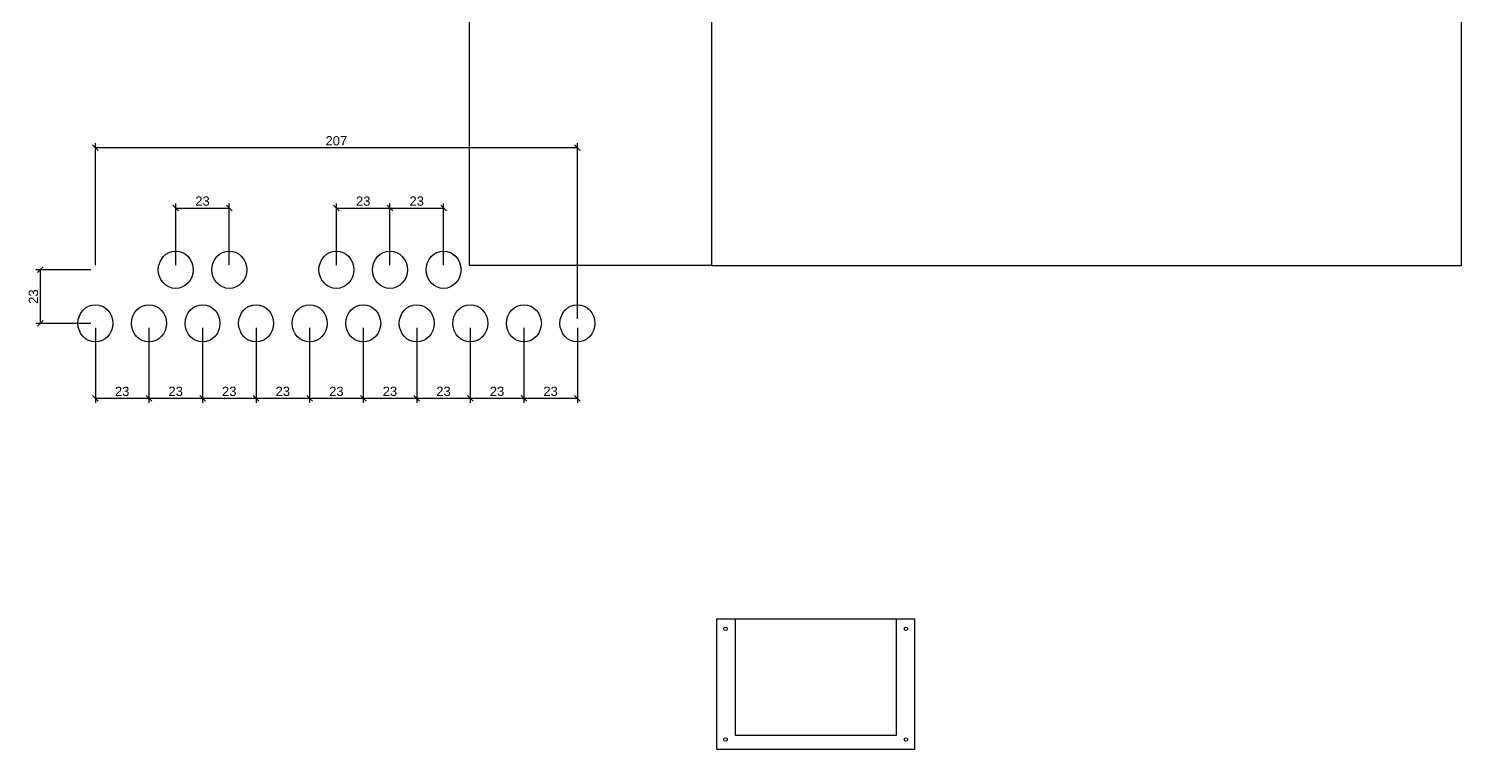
# Model space of a CAD drawing. Header units: millimetres. Extents: x 1277 to 1906, y 1407 to 2062.
# Drawn here: x 1277 to 1893, y 1407 to 1717 of the extents above; entities that cross this region are included whole.
import ezdxf
from ezdxf.enums import TextEntityAlignment as Align
from ezdxf.lldxf.tags import DXFTag

# ---------------------------------------------------------------- set-up
doc = ezdxf.new("R2010")
doc.units = ezdxf.units.MM
doc.layers.add('circular', color=7, linetype='Continuous')
doc.styles.add('SEACAD_Arial', font='arial.ttf')
tags = doc.linetypes.add('DOT2', pattern=[3.175, 0, -3.175]).pattern_tags.tags
tags[6:7] = [DXFTag(74, 4), DXFTag(75, 0), DXFTag(340, '0'), DXFTag(46, 0.0), DXFTag(50, 0.0), DXFTag(44, 0.0), DXFTag(45, 0.0)]
tags[4:5] = [DXFTag(74, 4), DXFTag(75, 0), DXFTag(340, '0'), DXFTag(46, 0.0), DXFTag(50, 0.0), DXFTag(44, 0.0), DXFTag(45, 0.0)]
doc.dimstyles.new('ISO-25', dxfattribs={"dimtxt": 2.5, "dimasz": 2.5, "dimexe": 1.25, "dimexo": 0.625, "dimtad": 1, "dimtxsty": 'Standard', "dimcen": 2.5, "dimadec": 0, "dimazin": 0, "dimtfac": 1, "dimtmove": 0, "dimatfit": 3, "dimfxl": 1, "dimarcsym": 0})

# ---------------------------------------------------------------- blocks, each defined once
blk = doc.blocks.new('DMBLK1')
at = {"color": 7, "linetype": 'Continuous'}
for p, q in [((1306.15, 1588.28), (1306.15, 1556.09)), ((1329.15, 1588.28), (1329.15, 1556.09)), ((1307.37, 1556.86), (1304.92, 1559.31)), ((1306.15, 1558.09), (1329.15, 1558.09)), ((1330.37, 1556.86), (1327.92, 1559.31))]:
    blk.add_line(p, q, dxfattribs=at)
at = {"color": 7, "linetype": 'Continuous', "style": 'SEACAD_Arial'}
blk.add_text('23', height=4, dxfattribs=at).set_placement((1314.52, 1563.09), align=Align.TOP_LEFT)
blk = doc.blocks.new('DMBLK2')
at = {"color": 7, "linetype": 'Continuous'}
for p, q in [((1329.15, 1588.28), (1329.15, 1556.09)), ((1352.15, 1588.28), (1352.15, 1556.09)), ((1330.37, 1556.86), (1327.92, 1559.31)), ((1329.15, 1558.09), (1352.15, 1558.09)), ((1353.37, 1556.86), (1350.92, 1559.31))]:
    blk.add_line(p, q, dxfattribs=at)
at = {"color": 7, "linetype": 'Continuous', "style": 'SEACAD_Arial'}
blk.add_text('23', height=4, dxfattribs=at).set_placement((1337.52, 1563.09), align=Align.TOP_LEFT)
blk = doc.blocks.new('DMBLK3')
at = {"color": 7, "linetype": 'Continuous'}
for p, q in [((1352.15, 1588.28), (1352.15, 1556.09)), ((1375.15, 1588.28), (1375.15, 1556.09)), ((1353.37, 1556.86), (1350.92, 1559.31)), ((1352.15, 1558.09), (1375.15, 1558.09)), ((1376.37, 1556.86), (1373.92, 1559.31))]:
    blk.add_line(p, q, dxfattribs=at)
at = {"color": 7, "linetype": 'Continuous', "style": 'SEACAD_Arial'}
blk.add_text('23', height=4, dxfattribs=at).set_placement((1360.52, 1563.09), align=Align.TOP_LEFT)
blk = doc.blocks.new('DMBLK4')
at = {"color": 7, "linetype": 'Continuous'}
for p, q in [((1375.15, 1588.28), (1375.15, 1556.09)), ((1398.15, 1588.28), (1398.15, 1556.09)), ((1376.37, 1556.86), (1373.92, 1559.31)), ((1375.15, 1558.09), (1398.15, 1558.09)), ((1399.37, 1556.86), (1396.92, 1559.31))]:
    blk.add_line(p, q, dxfattribs=at)
at = {"color": 7, "linetype": 'Continuous', "style": 'SEACAD_Arial'}
blk.add_text('23', height=4, dxfattribs=at).set_placement((1383.52, 1563.09), align=Align.TOP_LEFT)
blk = doc.blocks.new('DMBLK5')
at = {"color": 7, "linetype": 'Continuous'}
for p, q in [((1398.15, 1588.28), (1398.15, 1556.09)), ((1421.15, 1588.28), (1421.15, 1556.09)), ((1399.37, 1556.86), (1396.92, 1559.31)), ((1398.15, 1558.09), (1421.15, 1558.09)), ((1422.37, 1556.86), (1419.92, 1559.31))]:
    blk.add_line(p, q, dxfattribs=at)
at = {"color": 7, "linetype": 'Continuous', "style": 'SEACAD_Arial'}
blk.add_text('23', height=4, dxfattribs=at).set_placement((1406.52, 1563.09), align=Align.TOP_LEFT)
blk = doc.blocks.new('DMBLK6')
at = {"color": 7, "linetype": 'Continuous'}
for p, q in [((1421.15, 1588.28), (1421.15, 1556.09)), ((1444.15, 1588.28), (1444.15, 1556.09)), ((1422.37, 1556.86), (1419.92, 1559.31)), ((1421.15, 1558.09), (1444.15, 1558.09)), ((1445.37, 1556.86), (1442.92, 1559.31))]:
    blk.add_line(p, q, dxfattribs=at)
at = {"color": 7, "linetype": 'Continuous', "style": 'SEACAD_Arial'}
blk.add_text('23', height=4, dxfattribs=at).set_placement((1429.52, 1563.09), align=Align.TOP_LEFT)
blk = doc.blocks.new('DMBLK7')
at = {"color": 7, "linetype": 'Continuous'}
for p, q in [((1444.15, 1588.28), (1444.15, 1556.09)), ((1467.15, 1588.28), (1467.15, 1556.09)), ((1445.37, 1556.86), (1442.92, 1559.31)), ((1444.15, 1558.09), (1467.15, 1558.09)), ((1468.37, 1556.86), (1465.92, 1559.31))]:
    blk.add_line(p, q, dxfattribs=at)
at = {"color": 7, "linetype": 'Continuous', "style": 'SEACAD_Arial'}
blk.add_text('23', height=4, dxfattribs=at).set_placement((1452.52, 1563.09), align=Align.TOP_LEFT)
blk = doc.blocks.new('DMBLK8')
at = {"color": 7, "linetype": 'Continuous'}
for p, q in [((1467.15, 1588.28), (1467.15, 1556.09)), ((1490.15, 1588.28), (1490.15, 1556.09)), ((1468.37, 1556.86), (1465.92, 1559.31)), ((1467.15, 1558.09), (1490.15, 1558.09)), ((1491.37, 1556.86), (1488.92, 1559.31))]:
    blk.add_line(p, q, dxfattribs=at)
at = {"color": 7, "linetype": 'Continuous', "style": 'SEACAD_Arial'}
blk.add_text('23', height=4, dxfattribs=at).set_placement((1475.52, 1563.09), align=Align.TOP_LEFT)
blk = doc.blocks.new('DMBLK9')
at = {"color": 7, "linetype": 'Continuous'}
for p, q in [((1490.15, 1588.28), (1490.15, 1556.09)), ((1513.15, 1588.28), (1513.15, 1556.09)), ((1491.37, 1556.86), (1488.92, 1559.31)), ((1490.15, 1558.09), (1513.15, 1558.09)), ((1514.37, 1556.86), (1511.92, 1559.31))]:
    blk.add_line(p, q, dxfattribs=at)
at = {"color": 7, "linetype": 'Continuous', "style": 'SEACAD_Arial'}
blk.add_text('23', height=4, dxfattribs=at).set_placement((1498.52, 1563.09), align=Align.TOP_LEFT)
blk = doc.blocks.new('DMBLK10')
at = {"color": 7, "linetype": 'Continuous'}
for p, q in [((1341.87, 1638.55), (1339.42, 1641)), ((1340.65, 1615.28), (1340.65, 1641.77)), ((1340.65, 1639.77), (1363.65, 1639.77)), ((1364.87, 1638.55), (1362.42, 1641)), ((1363.65, 1615.28), (1363.65, 1641.77))]:
    blk.add_line(p, q, dxfattribs=at)
at = {"color": 7, "linetype": 'Continuous', "style": 'SEACAD_Arial'}
blk.add_text('23', height=4, dxfattribs=at).set_placement((1349.02, 1644.77), align=Align.TOP_LEFT)
blk = doc.blocks.new('DMBLK11')
at = {"color": 7, "linetype": 'Continuous'}
for p, q in [((1410.87, 1638.55), (1408.42, 1641)), ((1409.65, 1615.28), (1409.65, 1641.77)), ((1409.65, 1639.77), (1432.65, 1639.77)), ((1433.87, 1638.55), (1431.42, 1641)), ((1432.65, 1615.28), (1432.65, 1641.77))]:
    blk.add_line(p, q, dxfattribs=at)
at = {"color": 7, "linetype": 'Continuous', "style": 'SEACAD_Arial'}
blk.add_text('23', height=4, dxfattribs=at).set_placement((1418.02, 1644.77), align=Align.TOP_LEFT)
blk = doc.blocks.new('DMBLK12')
at = {"color": 7, "linetype": 'Continuous'}
for p, q in [((1433.87, 1638.55), (1431.42, 1641)), ((1432.65, 1615.28), (1432.65, 1641.77)), ((1432.65, 1639.77), (1455.65, 1639.77)), ((1456.87, 1638.55), (1454.42, 1641)), ((1455.65, 1615.28), (1455.65, 1641.77))]:
    blk.add_line(p, q, dxfattribs=at)
at = {"color": 7, "linetype": 'Continuous', "style": 'SEACAD_Arial'}
blk.add_text('23', height=4, dxfattribs=at).set_placement((1441.02, 1644.77), align=Align.TOP_LEFT)
blk = doc.blocks.new('DMBLK13')
at = {"color": 7, "linetype": 'Continuous'}
for p, q in [((1306.15, 1615.28), (1306.15, 1667.66)), ((1513.15, 1592.28), (1513.15, 1667.66)), ((1307.37, 1664.44), (1304.92, 1666.89)), ((1513.15, 1665.66), (1306.15, 1665.66)), ((1514.37, 1664.44), (1511.92, 1666.89))]:
    blk.add_line(p, q, dxfattribs=at)
at = {"color": 7, "linetype": 'Continuous', "style": 'SEACAD_Arial'}
blk.add_text('207', height=4, dxfattribs=at).set_placement((1404.95, 1670.66), align=Align.TOP_LEFT)
blk = doc.blocks.new('DMBLK14')
at = {"color": 7, "linetype": 'Continuous'}
for p, q in [((1304.15, 1613.28), (1280.53, 1613.28)), ((1283.76, 1614.5), (1281.31, 1612.05)), ((1282.53, 1590.28), (1282.53, 1613.28)), ((1304.15, 1590.28), (1280.53, 1590.28)), ((1283.76, 1591.5), (1281.31, 1589.05))]:
    blk.add_line(p, q, dxfattribs=at)
at = {"color": 7, "linetype": 'Continuous', "style": 'SEACAD_Arial'}
blk.add_text('23', height=4, rotation=90, dxfattribs=at).set_placement((1277.53, 1598.65), align=Align.TOP_LEFT)

msp = doc.modelspace()

# ---------------------------------------------------------------- linework, layer by layer
at = {"color": 7, "linetype": 'Continuous'}
for p, q in [((1572.975, 1407.375), (1572.975, 1463.375)), ((1572.975, 1463.375), (1657.975, 1463.375)), ((1580.975, 1413.375), (1580.975, 1463.375)), ((1649.975, 1463.375), (1649.975, 1413.375)), ((1657.975, 1463.375), (1657.975, 1407.375)), ((1649.975, 1413.375), (1580.975, 1413.375)), ((1657.975, 1407.375), (1572.975, 1407.375))]:
    msp.add_line(p, q, dxfattribs=at)
for centre in [(1576.725, 1459.125), (1654.225, 1459.125), (1576.725, 1411.625), (1654.225, 1411.625)]:
    msp.add_circle(centre, 0.75, dxfattribs=at)
for centre in [(1340.648, 1613.277), (1363.648, 1613.277), (1409.648, 1613.277), (1432.648, 1613.277), (1455.648, 1613.277), (1306.148, 1590.277), (1329.148, 1590.277), (1352.148, 1590.277), (1375.148, 1590.277), (1398.148, 1590.277), (1421.148, 1590.277), (1444.148, 1590.277), (1467.148, 1590.277), (1490.148, 1590.277), (1513.148, 1590.277)]:
    msp.add_ellipse(centre, major_axis=(0, -8), ratio=0.9375, dxfattribs=at)
at = {"layer": 'circular', "color": 7, "linetype": 'Continuous'}
for p, q in [((1466.757, 1615.162), (1466.757, 1740.678)), ((1570.757, 1740.678), (1570.757, 1615.162)), ((1570.757, 1740.678), (1570.757, 1615.162)), ((1570.757, 1615.162), (1466.757, 1615.162))]:
    msp.add_line(p, q, dxfattribs=at)
at = {"layer": 'circular', "color": 7, "linetype": 'DOT2'}
for p, q in [((1892.757, 1615.162), (1892.757, 1740.678)), ((1570.757, 1615.162), (1892.757, 1615.162))]:
    msp.add_line(p, q, dxfattribs=at)

# ---------------------------------------------------------------- dimensions: what is measured, and where the dimension line sits
at = {"color": 7, "linetype": 'Continuous'}
dim = msp.add_linear_dim(base=(1306.148, 1665.66), p1=(1513.148, 1590.277), p2=(1306.148, 1613.277), text='\\A1;<>', dimstyle='ISO-25', override={"dimtxt": 4, "dimasz": 2, "dimexe": 2, "dimexo": 2, "dimgap": 0.4, "dimdsep": 46, "dimsah": 1, "dimcen": 2, "dimtolj": 1}, dxfattribs=at)
dim.commit()
dim.dimension.update_dxf_attribs({"geometry": 'DMBLK13', "text_midpoint": (1409.648, 1665.66), "dimtype": 160})
for base, p1, p2, angle, picture, middle in [((1340.648, 1639.773), (1340.648, 1613.277), (1363.648, 1613.277), 0, 'DMBLK10', (1352.148, 1639.773)), ((1409.648, 1639.773), (1409.648, 1613.277), (1432.648, 1613.277), 0, 'DMBLK11', (1421.148, 1639.773)), ((1432.648, 1639.773), (1432.648, 1613.277), (1455.648, 1613.277), 0, 'DMBLK12', (1444.148, 1639.773)), ((1282.532, 1590.277), (1306.148, 1590.277), (1306.148, 1613.277), 90, 'DMBLK14', (1282.532, 1601.777)), ((1306.148, 1558.089), (1306.148, 1590.277), (1329.148, 1590.277), 0, 'DMBLK1', (1317.648, 1558.089)), ((1329.148, 1558.089), (1329.148, 1590.277), (1352.148, 1590.277), 0, 'DMBLK2', (1340.648, 1558.089)), ((1352.148, 1558.089), (1352.148, 1590.277), (1375.148, 1590.277), 0, 'DMBLK3', (1363.648, 1558.089)), ((1375.148, 1558.089), (1375.148, 1590.277), (1398.148, 1590.277), 0, 'DMBLK4', (1386.648, 1558.089)), ((1398.148, 1558.089), (1398.148, 1590.277), (1421.148, 1590.277), 0, 'DMBLK5', (1409.648, 1558.089)), ((1421.148, 1558.089), (1421.148, 1590.277), (1444.148, 1590.277), 0, 'DMBLK6', (1432.648, 1558.089)), ((1444.148, 1558.089), (1444.148, 1590.277), (1467.148, 1590.277), 0, 'DMBLK7', (1455.648, 1558.089)), ((1467.148, 1558.089), (1467.148, 1590.277), (1490.148, 1590.277), 0, 'DMBLK8', (1478.648, 1558.089)), ((1490.148, 1558.089), (1490.148, 1590.277), (1513.148, 1590.277), 0, 'DMBLK9', (1501.648, 1558.089))]:
    dim = msp.add_linear_dim(base=base, p1=p1, p2=p2, angle=angle, text='\\A1;<>', dimstyle='ISO-25', override={"dimtxt": 4, "dimasz": 2, "dimexe": 2, "dimexo": 2, "dimgap": 0.4, "dimdsep": 46, "dimsah": 1, "dimcen": 2, "dimtolj": 1}, dxfattribs=at)
    dim.commit()
    dim.dimension.update_dxf_attribs({"geometry": picture, "text_midpoint": middle, "dimtype": 161})

doc.saveas('drawing.dxf')
